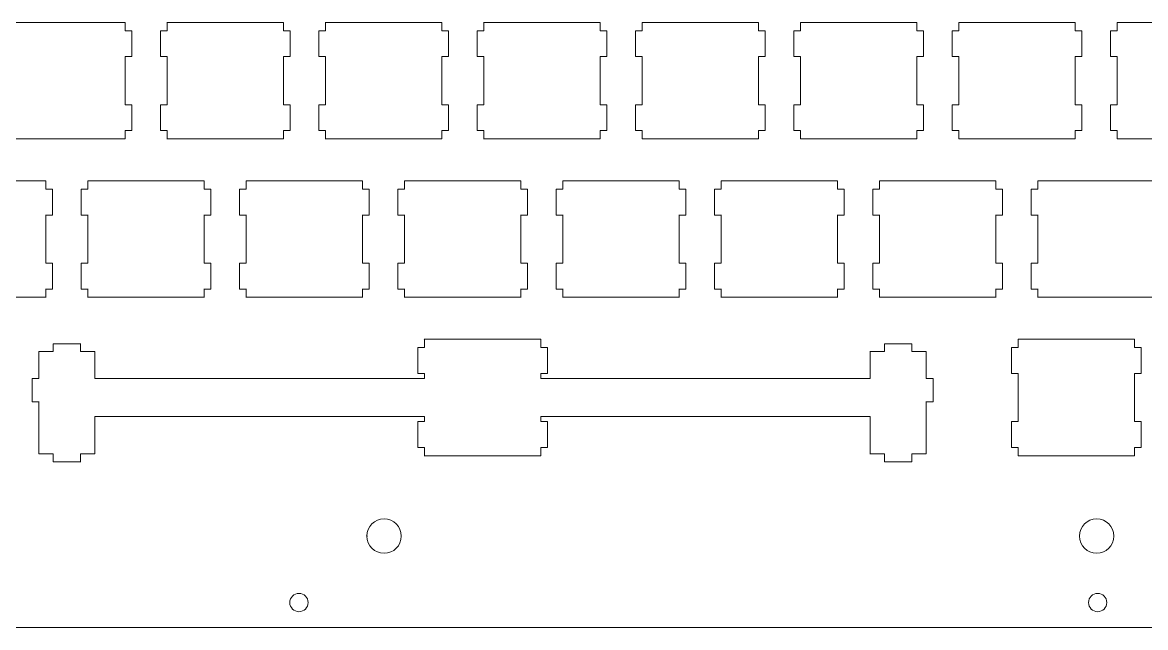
# Model space of a CAD drawing. Header units: millimetres. Extents: x 65 to 509, y 134 to 293.
# Drawn here: x 157.8 to 292.9, y 134.1 to 206.8 of the extents above; entities that cross this region are included whole.
import ezdxf

# ---------------------------------------------------------------- set-up
doc = ezdxf.new("R2010")
doc.units = ezdxf.units.MM

msp = doc.modelspace()

# ---------------------------------------------------------------- linework, layer by layer
at = {"color": 7, "linetype": 'Continuous', "lineweight": 18, "true_color": 0xffffff}
for p, q in [((156.13, 206.84), (170.13, 206.84)), ((170.13, 205.84), (170.13, 206.84)), ((175.18, 206.84), (189.18, 206.84)), ((175.18, 205.84), (175.18, 206.84)), ((189.18, 205.84), (189.18, 206.84)), ((194.23, 206.84), (208.23, 206.84)), ((194.23, 205.84), (194.23, 206.84)), ((208.23, 205.84), (208.23, 206.84)), ((213.28, 206.84), (227.28, 206.84)), ((213.28, 205.84), (213.28, 206.84)), ((227.28, 205.84), (227.28, 206.84)), ((232.33, 206.84), (246.33, 206.84)), ((232.33, 205.84), (232.33, 206.84)), ((246.33, 205.84), (246.33, 206.84)), ((251.38, 206.84), (265.38, 206.84)), ((251.38, 205.84), (251.38, 206.84)), ((265.38, 205.84), (265.38, 206.84)), ((270.43, 206.84), (284.43, 206.84)), ((270.43, 205.84), (270.43, 206.84)), ((284.43, 205.84), (284.43, 206.84)), ((289.48, 206.84), (303.48, 206.84)), ((289.48, 205.84), (289.48, 206.84)), ((170.13, 205.84), (170.93, 205.84)), ((170.93, 202.74), (170.93, 205.84)), ((174.38, 205.84), (175.18, 205.84)), ((174.38, 202.74), (174.38, 205.84)), ((189.18, 205.84), (189.98, 205.84)), ((189.98, 202.74), (189.98, 205.84)), ((193.43, 202.74), (193.43, 205.84)), ((193.43, 205.84), (194.23, 205.84)), ((208.23, 205.84), (209.03, 205.84)), ((209.03, 202.74), (209.03, 205.84)), ((212.48, 205.84), (213.28, 205.84)), ((212.48, 202.74), (212.48, 205.84)), ((227.28, 205.84), (228.08, 205.84)), ((228.08, 202.74), (228.08, 205.84)), ((231.53, 202.74), (231.53, 205.84)), ((231.53, 205.84), (232.33, 205.84)), ((246.33, 205.84), (247.13, 205.84)), ((247.13, 202.74), (247.13, 205.84)), ((250.58, 202.74), (250.58, 205.84)), ((250.58, 205.84), (251.38, 205.84)), ((265.38, 205.84), (266.18, 205.84)), ((266.18, 202.74), (266.18, 205.84)), ((269.63, 205.84), (270.43, 205.84)), ((269.63, 202.74), (269.63, 205.84)), ((284.43, 205.84), (285.23, 205.84)), ((285.23, 202.74), (285.23, 205.84)), ((288.68, 202.74), (288.68, 205.84)), ((288.68, 205.84), (289.48, 205.84)), ((170.13, 202.74), (170.93, 202.74)), ((170.13, 196.94), (170.13, 202.74)), ((174.38, 202.74), (175.18, 202.74)), ((175.18, 196.94), (175.18, 202.74)), ((189.18, 196.94), (189.18, 202.74)), ((189.18, 202.74), (189.98, 202.74)), ((193.43, 202.74), (194.23, 202.74)), ((194.23, 196.94), (194.23, 202.74)), ((208.23, 202.74), (209.03, 202.74)), ((208.23, 196.94), (208.23, 202.74)), ((212.48, 202.74), (213.28, 202.74)), ((213.28, 196.94), (213.28, 202.74)), ((227.28, 196.94), (227.28, 202.74)), ((227.28, 202.74), (228.08, 202.74)), ((231.53, 202.74), (232.33, 202.74)), ((232.33, 196.94), (232.33, 202.74)), ((246.33, 196.94), (246.33, 202.74)), ((246.33, 202.74), (247.13, 202.74)), ((250.58, 202.74), (251.38, 202.74)), ((251.38, 196.94), (251.38, 202.74)), ((265.38, 202.74), (266.18, 202.74)), ((265.38, 196.94), (265.38, 202.74)), ((269.63, 202.74), (270.43, 202.74)), ((270.43, 196.94), (270.43, 202.74)), ((284.43, 196.94), (284.43, 202.74)), ((284.43, 202.74), (285.23, 202.74)), ((288.68, 202.74), (289.48, 202.74)), ((289.48, 196.94), (289.48, 202.74)), ((170.13, 196.94), (170.93, 196.94)), ((170.93, 193.84), (170.93, 196.94)), ((174.38, 196.94), (175.18, 196.94)), ((174.38, 193.84), (174.38, 196.94)), ((189.18, 196.94), (189.98, 196.94)), ((189.98, 193.84), (189.98, 196.94)), ((193.43, 193.84), (193.43, 196.94)), ((193.43, 196.94), (194.23, 196.94)), ((208.23, 196.94), (209.03, 196.94)), ((209.03, 193.84), (209.03, 196.94)), ((212.48, 196.94), (213.28, 196.94)), ((212.48, 193.84), (212.48, 196.94)), ((227.28, 196.94), (228.08, 196.94)), ((228.08, 193.84), (228.08, 196.94)), ((231.53, 193.84), (231.53, 196.94)), ((231.53, 196.94), (232.33, 196.94)), ((246.33, 196.94), (247.13, 196.94)), ((247.13, 193.84), (247.13, 196.94)), ((250.58, 193.84), (250.58, 196.94)), ((250.58, 196.94), (251.38, 196.94)), ((265.38, 196.94), (266.18, 196.94)), ((266.18, 193.84), (266.18, 196.94)), ((269.63, 196.94), (270.43, 196.94)), ((269.63, 193.84), (269.63, 196.94)), ((284.43, 196.94), (285.23, 196.94)), ((285.23, 193.84), (285.23, 196.94)), ((288.68, 193.84), (288.68, 196.94)), ((288.68, 196.94), (289.48, 196.94)), ((170.13, 193.84), (170.93, 193.84)), ((170.13, 192.84), (170.13, 193.84)), ((174.38, 193.84), (175.18, 193.84)), ((175.18, 192.84), (175.18, 193.84)), ((189.18, 192.84), (189.18, 193.84)), ((189.18, 193.84), (189.98, 193.84)), ((193.43, 193.84), (194.23, 193.84)), ((194.23, 192.84), (194.23, 193.84)), ((208.23, 193.84), (209.03, 193.84)), ((208.23, 192.84), (208.23, 193.84)), ((212.48, 193.84), (213.28, 193.84)), ((213.28, 192.84), (213.28, 193.84)), ((227.28, 192.84), (227.28, 193.84)), ((227.28, 193.84), (228.08, 193.84)), ((231.53, 193.84), (232.33, 193.84)), ((232.33, 192.84), (232.33, 193.84)), ((246.33, 192.84), (246.33, 193.84)), ((246.33, 193.84), (247.13, 193.84)), ((250.58, 193.84), (251.38, 193.84)), ((251.38, 192.84), (251.38, 193.84)), ((265.38, 193.84), (266.18, 193.84)), ((265.38, 192.84), (265.38, 193.84)), ((269.63, 193.84), (270.43, 193.84)), ((270.43, 192.84), (270.43, 193.84)), ((284.43, 192.84), (284.43, 193.84)), ((284.43, 193.84), (285.23, 193.84)), ((288.68, 193.84), (289.48, 193.84)), ((289.48, 192.84), (289.48, 193.84)), ((156.13, 192.84), (170.13, 192.84)), ((175.18, 192.84), (189.18, 192.84)), ((194.23, 192.84), (208.23, 192.84)), ((213.28, 192.84), (227.28, 192.84)), ((232.33, 192.84), (246.33, 192.84)), ((251.38, 192.84), (265.38, 192.84)), ((270.43, 192.84), (284.43, 192.84)), ((289.48, 192.84), (303.48, 192.84)), ((146.6, 187.79), (160.6, 187.79)), ((160.6, 186.79), (160.6, 187.79)), ((160.6, 186.79), (161.4, 186.79)), ((161.4, 183.69), (161.4, 186.79)), ((164.85, 183.69), (164.85, 186.79)), ((164.85, 186.79), (165.66, 186.79)), ((165.66, 187.79), (179.65, 187.79)), ((165.66, 186.79), (165.66, 187.79)), ((179.65, 186.79), (179.65, 187.79)), ((179.65, 186.79), (180.46, 186.79)), ((180.46, 183.69), (180.46, 186.79)), ((183.9, 186.79), (184.71, 186.79)), ((183.9, 183.69), (183.9, 186.79)), ((184.71, 187.79), (198.7, 187.79)), ((184.71, 186.79), (184.71, 187.79)), ((198.7, 186.79), (198.7, 187.79)), ((198.7, 186.79), (199.51, 186.79)), ((199.51, 183.69), (199.51, 186.79)), ((202.95, 183.69), (202.95, 186.79)), ((202.95, 186.79), (203.76, 186.79)), ((203.76, 187.79), (217.75, 187.79)), ((203.76, 186.79), (203.76, 187.79)), ((217.75, 186.79), (217.75, 187.79)), ((217.75, 186.79), (218.56, 186.79)), ((218.56, 183.69), (218.56, 186.79)), ((222, 183.69), (222, 186.79)), ((222, 186.79), (222.81, 186.79)), ((222.81, 187.79), (236.8, 187.79)), ((222.81, 186.79), (222.81, 187.79)), ((236.8, 186.79), (236.8, 187.79)), ((236.8, 186.79), (237.61, 186.79)), ((237.61, 183.69), (237.61, 186.79)), ((241.05, 186.79), (241.86, 186.79)), ((241.05, 183.69), (241.05, 186.79)), ((241.86, 187.79), (255.85, 187.79)), ((241.86, 186.79), (241.86, 187.79)), ((255.85, 186.79), (255.85, 187.79)), ((255.85, 186.79), (256.66, 186.79)), ((256.66, 183.69), (256.66, 186.79)), ((260.1, 183.69), (260.1, 186.79)), ((260.1, 186.79), (260.91, 186.79)), ((260.91, 187.79), (274.9, 187.79)), ((260.91, 186.79), (260.91, 187.79)), ((274.9, 186.79), (274.9, 187.79)), ((274.9, 186.79), (275.71, 186.79)), ((275.71, 183.69), (275.71, 186.79)), ((279.15, 183.69), (279.15, 186.79)), ((279.15, 186.79), (279.96, 186.79)), ((279.96, 187.79), (293.95, 187.79)), ((279.96, 186.79), (279.96, 187.79)), ((160.6, 177.89), (160.6, 183.69)), ((160.6, 183.69), (161.4, 183.69)), ((164.85, 183.69), (165.66, 183.69)), ((165.66, 177.89), (165.66, 183.69)), ((179.65, 177.89), (179.65, 183.69)), ((179.65, 183.69), (180.46, 183.69)), ((183.9, 183.69), (184.71, 183.69)), ((184.71, 177.89), (184.71, 183.69)), ((198.7, 183.69), (199.51, 183.69)), ((198.7, 177.89), (198.7, 183.69)), ((202.95, 183.69), (203.76, 183.69)), ((203.76, 177.89), (203.76, 183.69)), ((217.75, 177.89), (217.75, 183.69)), ((217.75, 183.69), (218.56, 183.69)), ((222, 183.69), (222.81, 183.69)), ((222.81, 177.89), (222.81, 183.69)), ((236.8, 183.69), (237.61, 183.69)), ((236.8, 177.89), (236.8, 183.69)), ((241.05, 183.69), (241.86, 183.69)), ((241.86, 177.89), (241.86, 183.69)), ((255.85, 177.89), (255.85, 183.69)), ((255.85, 183.69), (256.66, 183.69)), ((260.1, 183.69), (260.91, 183.69)), ((260.91, 177.89), (260.91, 183.69)), ((274.9, 177.89), (274.9, 183.69)), ((274.9, 183.69), (275.71, 183.69)), ((279.15, 183.69), (279.96, 183.69)), ((279.96, 177.89), (279.96, 183.69)), ((160.6, 177.89), (161.4, 177.89)), ((161.4, 174.79), (161.4, 177.89)), ((164.85, 174.79), (164.85, 177.89)), ((164.85, 177.89), (165.66, 177.89)), ((179.65, 177.89), (180.46, 177.89)), ((180.46, 174.79), (180.46, 177.89)), ((183.9, 177.89), (184.71, 177.89)), ((183.9, 174.79), (183.9, 177.89)), ((198.7, 177.89), (199.51, 177.89)), ((199.51, 174.79), (199.51, 177.89)), ((202.95, 174.79), (202.95, 177.89)), ((202.95, 177.89), (203.76, 177.89)), ((217.75, 177.89), (218.56, 177.89)), ((218.56, 174.79), (218.56, 177.89)), ((222, 174.79), (222, 177.89)), ((222, 177.89), (222.81, 177.89)), ((236.8, 177.89), (237.61, 177.89)), ((237.61, 174.79), (237.61, 177.89)), ((241.05, 177.89), (241.86, 177.89)), ((241.05, 174.79), (241.05, 177.89)), ((255.85, 177.89), (256.66, 177.89)), ((256.66, 174.79), (256.66, 177.89)), ((260.1, 174.79), (260.1, 177.89)), ((260.1, 177.89), (260.91, 177.89)), ((274.9, 177.89), (275.71, 177.89)), ((275.71, 174.79), (275.71, 177.89)), ((279.15, 174.79), (279.15, 177.89)), ((279.15, 177.89), (279.96, 177.89)), ((160.6, 173.79), (160.6, 174.79)), ((160.6, 174.79), (161.4, 174.79)), ((164.85, 174.79), (165.66, 174.79)), ((165.66, 173.79), (165.66, 174.79)), ((179.65, 173.79), (179.65, 174.79)), ((179.65, 174.79), (180.46, 174.79)), ((183.9, 174.79), (184.71, 174.79)), ((184.71, 173.79), (184.71, 174.79)), ((198.7, 174.79), (199.51, 174.79)), ((198.7, 173.79), (198.7, 174.79)), ((202.95, 174.79), (203.76, 174.79)), ((203.76, 173.79), (203.76, 174.79)), ((217.75, 173.79), (217.75, 174.79)), ((217.75, 174.79), (218.56, 174.79)), ((222, 174.79), (222.81, 174.79)), ((222.81, 173.79), (222.81, 174.79)), ((236.8, 174.79), (237.61, 174.79)), ((236.8, 173.79), (236.8, 174.79)), ((241.05, 174.79), (241.86, 174.79)), ((241.86, 173.79), (241.86, 174.79)), ((255.85, 173.79), (255.85, 174.79)), ((255.85, 174.79), (256.66, 174.79)), ((260.1, 174.79), (260.91, 174.79)), ((260.91, 173.79), (260.91, 174.79)), ((274.9, 173.79), (274.9, 174.79)), ((274.9, 174.79), (275.71, 174.79)), ((279.15, 174.79), (279.96, 174.79)), ((279.96, 173.79), (279.96, 174.79)), ((146.6, 173.79), (160.6, 173.79)), ((165.66, 173.79), (179.65, 173.79)), ((184.71, 173.79), (198.7, 173.79)), ((203.76, 173.79), (217.75, 173.79)), ((222.81, 173.79), (236.8, 173.79)), ((241.86, 173.79), (255.85, 173.79)), ((260.91, 173.79), (274.9, 173.79)), ((279.96, 173.79), (293.95, 173.79)), ((161.49, 168.19), (164.79, 168.19)), ((161.49, 167.27), (161.49, 168.19)), ((164.79, 167.27), (164.79, 168.19)), ((205.34, 164.64), (205.34, 167.74)), ((205.34, 167.74), (206.14, 167.74)), ((206.14, 168.74), (220.14, 168.74)), ((206.14, 167.74), (206.14, 168.74)), ((220.14, 167.74), (220.14, 168.74)), ((220.14, 167.74), (220.94, 167.74)), ((220.94, 164.64), (220.94, 167.74)), ((261.49, 168.19), (264.79, 168.19)), ((261.49, 167.27), (261.49, 168.19)), ((264.79, 167.27), (264.79, 168.19)), ((276.77, 164.64), (276.77, 167.74)), ((276.77, 167.74), (277.57, 167.74)), ((277.57, 168.74), (291.57, 168.74)), ((277.57, 167.74), (277.57, 168.74)), ((291.57, 167.74), (291.57, 168.74)), ((291.57, 167.74), (292.37, 167.74)), ((292.37, 164.64), (292.37, 167.74)), ((159.76, 167.27), (161.49, 167.27)), ((159.76, 164.04), (159.76, 167.27)), ((164.79, 167.27), (166.51, 167.27)), ((166.51, 164.04), (166.51, 167.27)), ((259.76, 167.27), (261.49, 167.27)), ((259.76, 164.04), (259.76, 167.27)), ((264.79, 167.27), (266.51, 167.27)), ((266.51, 164.04), (266.51, 167.27)), ((158.94, 161.24), (158.94, 164.04)), ((158.94, 164.04), (159.76, 164.04)), ((166.51, 164.04), (206.14, 164.04)), ((205.34, 164.64), (206.14, 164.64)), ((206.14, 164.04), (206.14, 164.64)), ((220.14, 164.04), (220.14, 164.64)), ((220.14, 164.64), (220.94, 164.64)), ((220.14, 164.04), (259.76, 164.04)), ((266.51, 164.04), (267.34, 164.04)), ((267.34, 161.24), (267.34, 164.04)), ((276.77, 164.64), (277.57, 164.64)), ((277.57, 158.84), (277.57, 164.64)), ((291.57, 164.64), (292.37, 164.64)), ((291.57, 158.84), (291.57, 164.64)), ((158.94, 161.24), (159.76, 161.24)), ((159.76, 154.97), (159.76, 161.24)), ((266.51, 154.97), (266.51, 161.24)), ((266.51, 161.24), (267.34, 161.24)), ((166.51, 159.44), (206.14, 159.44)), ((166.51, 154.97), (166.51, 159.44)), ((206.14, 158.84), (206.14, 159.44)), ((220.14, 159.44), (259.76, 159.44)), ((220.14, 158.84), (220.14, 159.44)), ((259.76, 154.97), (259.76, 159.44)), ((205.34, 155.74), (205.34, 158.84)), ((205.34, 158.84), (206.14, 158.84)), ((220.14, 158.84), (220.94, 158.84)), ((220.94, 155.74), (220.94, 158.84)), ((276.77, 155.74), (276.77, 158.84)), ((276.77, 158.84), (277.57, 158.84)), ((291.57, 158.84), (292.37, 158.84)), ((292.37, 155.74), (292.37, 158.84)), ((205.34, 155.74), (206.14, 155.74)), ((206.14, 154.74), (206.14, 155.74)), ((220.14, 154.74), (220.14, 155.74)), ((220.14, 155.74), (220.94, 155.74)), ((276.77, 155.74), (277.57, 155.74)), ((277.57, 154.74), (277.57, 155.74)), ((291.57, 155.74), (292.37, 155.74)), ((291.57, 154.74), (291.57, 155.74)), ((159.76, 154.97), (161.49, 154.97)), ((161.49, 153.99), (161.49, 154.97)), ((164.79, 154.97), (166.51, 154.97)), ((164.79, 153.99), (164.79, 154.97)), ((206.14, 154.74), (220.14, 154.74)), ((259.76, 154.97), (261.49, 154.97)), ((261.49, 153.99), (261.49, 154.97)), ((264.79, 154.97), (266.51, 154.97)), ((264.79, 153.99), (264.79, 154.97)), ((277.57, 154.74), (291.57, 154.74)), ((161.49, 153.99), (164.79, 153.99)), ((161.5, 154), (164.8, 154)), ((261.49, 153.99), (264.79, 153.99)), ((261.5, 154), (264.8, 154)), ((84.94, 134.07), (489.37, 134.08))]:
    msp.add_line(p, q, dxfattribs=at)
for centre, radius in [((170.13, 206.84), 0.00317), ((170.13, 206.84), 0.00317), ((175.18, 206.84), 0.00317), ((175.18, 206.84), 0.00317), ((189.18, 206.84), 0.00317), ((189.18, 206.84), 0.00317), ((194.23, 206.84), 0.00317), ((194.23, 206.84), 0.00317), ((208.23, 206.84), 0.00317), ((208.23, 206.84), 0.00317), ((213.28, 206.84), 0.00317), ((213.28, 206.84), 0.00317), ((227.28, 206.84), 0.00318), ((227.28, 206.84), 0.00318), ((232.33, 206.84), 0.00318), ((232.33, 206.84), 0.00318), ((246.33, 206.84), 0.00318), ((246.33, 206.84), 0.00318), ((251.38, 206.84), 0.00318), ((251.38, 206.84), 0.00318), ((265.38, 206.84), 0.00318), ((265.38, 206.84), 0.00318), ((270.43, 206.84), 0.00317), ((270.43, 206.84), 0.00317), ((284.43, 206.84), 0.00317), ((284.43, 206.84), 0.00317), ((289.48, 206.84), 0.00317), ((289.48, 206.84), 0.00317), ((170.13, 205.84), 0.00317), ((170.13, 205.84), 0.00317), ((170.93, 205.84), 0.00317), ((170.93, 205.84), 0.00317), ((174.38, 205.84), 0.00317), ((174.38, 205.84), 0.00317), ((175.18, 205.84), 0.00317), ((175.18, 205.84), 0.00317), ((189.18, 205.84), 0.00317), ((189.18, 205.84), 0.00317), ((189.98, 205.84), 0.00317), ((189.98, 205.84), 0.00317), ((193.43, 205.84), 0.00317), ((193.43, 205.84), 0.00317), ((194.23, 205.84), 0.00317), ((194.23, 205.84), 0.00317), ((208.23, 205.84), 0.00317), ((208.23, 205.84), 0.00317), ((209.03, 205.84), 0.00317), ((209.03, 205.84), 0.00317), ((212.48, 205.84), 0.00318), ((212.48, 205.84), 0.00318), ((213.28, 205.84), 0.00317), ((213.28, 205.84), 0.00317), ((227.28, 205.84), 0.00318), ((227.28, 205.84), 0.00318), ((228.08, 205.84), 0.00318), ((228.08, 205.84), 0.00318), ((231.53, 205.84), 0.00318), ((231.53, 205.84), 0.00318), ((232.33, 205.84), 0.00318), ((232.33, 205.84), 0.00318), ((246.33, 205.84), 0.00318), ((246.33, 205.84), 0.00318), ((247.13, 205.84), 0.00318), ((247.13, 205.84), 0.00318), ((250.58, 205.84), 0.00318), ((250.58, 205.84), 0.00318), ((251.38, 205.84), 0.00318), ((251.38, 205.84), 0.00318), ((265.38, 205.84), 0.00318), ((265.38, 205.84), 0.00318), ((266.18, 205.84), 0.00318), ((266.18, 205.84), 0.00318), ((269.63, 205.84), 0.00318), ((269.63, 205.84), 0.00318), ((270.43, 205.84), 0.00317), ((270.43, 205.84), 0.00317), ((284.43, 205.84), 0.00317), ((284.43, 205.84), 0.00317), ((285.23, 205.84), 0.00318), ((285.23, 205.84), 0.00318), ((288.68, 205.84), 0.00318), ((288.68, 205.84), 0.00318), ((289.48, 205.84), 0.00317), ((289.48, 205.84), 0.00317), ((170.13, 202.74), 0.00317), ((170.13, 202.74), 0.00317), ((170.93, 202.74), 0.00317), ((170.93, 202.74), 0.00317), ((174.38, 202.74), 0.00317), ((174.38, 202.74), 0.00317), ((175.18, 202.74), 0.00317), ((175.18, 202.74), 0.00317), ((189.18, 202.74), 0.00317), ((189.18, 202.74), 0.00317), ((189.98, 202.74), 0.00317), ((189.98, 202.74), 0.00317), ((193.43, 202.74), 0.00317), ((193.43, 202.74), 0.00317), ((194.23, 202.74), 0.00317), ((194.23, 202.74), 0.00317), ((208.23, 202.74), 0.00317), ((208.23, 202.74), 0.00317), ((209.03, 202.74), 0.00317), ((209.03, 202.74), 0.00317), ((212.48, 202.74), 0.00318), ((212.48, 202.74), 0.00318), ((213.28, 202.74), 0.00317), ((213.28, 202.74), 0.00317), ((227.28, 202.74), 0.00318), ((227.28, 202.74), 0.00318), ((228.08, 202.74), 0.00318), ((228.08, 202.74), 0.00318), ((231.53, 202.74), 0.00318), ((231.53, 202.74), 0.00318), ((232.33, 202.74), 0.00318), ((232.33, 202.74), 0.00318), ((246.33, 202.74), 0.00318), ((246.33, 202.74), 0.00318), ((247.13, 202.74), 0.00318), ((247.13, 202.74), 0.00318), ((250.58, 202.74), 0.00318), ((250.58, 202.74), 0.00318), ((251.38, 202.74), 0.00318), ((251.38, 202.74), 0.00318), ((265.38, 202.74), 0.00318), ((265.38, 202.74), 0.00318), ((266.18, 202.74), 0.00318), ((266.18, 202.74), 0.00318), ((269.63, 202.74), 0.00318), ((269.63, 202.74), 0.00318), ((270.43, 202.74), 0.00317), ((270.43, 202.74), 0.00317), ((284.43, 202.74), 0.00317), ((284.43, 202.74), 0.00317), ((285.23, 202.74), 0.00318), ((285.23, 202.74), 0.00318), ((288.68, 202.74), 0.00318), ((288.68, 202.74), 0.00318), ((289.48, 202.74), 0.00317), ((289.48, 202.74), 0.00317), ((170.13, 196.94), 0.00317), ((170.13, 196.94), 0.00317), ((170.93, 196.94), 0.00317), ((170.93, 196.94), 0.00317), ((174.38, 196.94), 0.00317), ((174.38, 196.94), 0.00317), ((175.18, 196.94), 0.00317), ((175.18, 196.94), 0.00317), ((189.18, 196.94), 0.00317), ((189.18, 196.94), 0.00317), ((189.98, 196.94), 0.00317), ((189.98, 196.94), 0.00317), ((193.43, 196.94), 0.00317), ((193.43, 196.94), 0.00317), ((194.23, 196.94), 0.00317), ((194.23, 196.94), 0.00317), ((208.23, 196.94), 0.00317), ((208.23, 196.94), 0.00317), ((209.03, 196.94), 0.00317), ((209.03, 196.94), 0.00317), ((212.48, 196.94), 0.00318), ((212.48, 196.94), 0.00318), ((213.28, 196.94), 0.00317), ((213.28, 196.94), 0.00317), ((227.28, 196.94), 0.00318), ((227.28, 196.94), 0.00318), ((228.08, 196.94), 0.00318), ((228.08, 196.94), 0.00318), ((231.53, 196.94), 0.00318), ((231.53, 196.94), 0.00318), ((232.33, 196.94), 0.00318), ((232.33, 196.94), 0.00318), ((246.33, 196.94), 0.00318), ((246.33, 196.94), 0.00318), ((247.13, 196.94), 0.00318), ((247.13, 196.94), 0.00318), ((250.58, 196.94), 0.00318), ((250.58, 196.94), 0.00318), ((251.38, 196.94), 0.00318), ((251.38, 196.94), 0.00318), ((265.38, 196.94), 0.00318), ((265.38, 196.94), 0.00318), ((266.18, 196.94), 0.00318), ((266.18, 196.94), 0.00318), ((269.63, 196.94), 0.00318), ((269.63, 196.94), 0.00318), ((270.43, 196.94), 0.00317), ((270.43, 196.94), 0.00317), ((284.43, 196.94), 0.00317), ((284.43, 196.94), 0.00317), ((285.23, 196.94), 0.00318), ((285.23, 196.94), 0.00318), ((288.68, 196.94), 0.00318), ((288.68, 196.94), 0.00318), ((289.48, 196.94), 0.00317), ((289.48, 196.94), 0.00317), ((170.13, 193.84), 0.00317), ((170.13, 193.84), 0.00317), ((170.93, 193.84), 0.00317), ((170.93, 193.84), 0.00317), ((174.38, 193.84), 0.00317), ((174.38, 193.84), 0.00317), ((175.18, 193.84), 0.00317), ((175.18, 193.84), 0.00317), ((189.18, 193.84), 0.00317), ((189.18, 193.84), 0.00317), ((189.98, 193.84), 0.00317), ((189.98, 193.84), 0.00317), ((193.43, 193.84), 0.00317), ((193.43, 193.84), 0.00317), ((194.23, 193.84), 0.00317), ((194.23, 193.84), 0.00317), ((208.23, 193.84), 0.00317), ((208.23, 193.84), 0.00317), ((209.03, 193.84), 0.00317), ((209.03, 193.84), 0.00317), ((212.48, 193.84), 0.00318), ((212.48, 193.84), 0.00318), ((213.28, 193.84), 0.00317), ((213.28, 193.84), 0.00317), ((227.28, 193.84), 0.00318), ((227.28, 193.84), 0.00318), ((228.08, 193.84), 0.00318), ((228.08, 193.84), 0.00318), ((231.53, 193.84), 0.00318), ((231.53, 193.84), 0.00318), ((232.33, 193.84), 0.00318), ((232.33, 193.84), 0.00318), ((246.33, 193.84), 0.00318), ((246.33, 193.84), 0.00318), ((247.13, 193.84), 0.00318), ((247.13, 193.84), 0.00318), ((250.58, 193.84), 0.00318), ((250.58, 193.84), 0.00318), ((251.38, 193.84), 0.00318), ((251.38, 193.84), 0.00318), ((265.38, 193.84), 0.00318), ((265.38, 193.84), 0.00318), ((266.18, 193.84), 0.00318), ((266.18, 193.84), 0.00318), ((269.63, 193.84), 0.00318), ((269.63, 193.84), 0.00318), ((270.43, 193.84), 0.00317), ((270.43, 193.84), 0.00317), ((284.43, 193.84), 0.00317), ((284.43, 193.84), 0.00317), ((285.23, 193.84), 0.00318), ((285.23, 193.84), 0.00318), ((288.68, 193.84), 0.00318), ((288.68, 193.84), 0.00318), ((289.48, 193.84), 0.00317), ((289.48, 193.84), 0.00317), ((170.13, 192.84), 0.00317), ((170.13, 192.84), 0.00317), ((175.18, 192.84), 0.00317), ((175.18, 192.84), 0.00317), ((189.18, 192.84), 0.00317), ((189.18, 192.84), 0.00317), ((194.23, 192.84), 0.00317), ((194.23, 192.84), 0.00317), ((208.23, 192.84), 0.00317), ((208.23, 192.84), 0.00317), ((213.28, 192.84), 0.00317), ((213.28, 192.84), 0.00317), ((227.28, 192.84), 0.00318), ((227.28, 192.84), 0.00318), ((232.33, 192.84), 0.00318), ((232.33, 192.84), 0.00318), ((246.33, 192.84), 0.00318), ((246.33, 192.84), 0.00318), ((251.38, 192.84), 0.00318), ((251.38, 192.84), 0.00318), ((265.38, 192.84), 0.00318), ((265.38, 192.84), 0.00318), ((270.43, 192.84), 0.00317), ((270.43, 192.84), 0.00317), ((284.43, 192.84), 0.00317), ((284.43, 192.84), 0.00317), ((289.48, 192.84), 0.00317), ((289.48, 192.84), 0.00317), ((160.6, 187.79), 0.00318), ((160.6, 187.79), 0.00318), ((160.6, 186.79), 0.00318), ((160.6, 186.79), 0.00318), ((161.4, 186.79), 0.00318), ((161.4, 186.79), 0.00318), ((164.85, 186.79), 0.00317), ((164.85, 186.79), 0.00317), ((165.66, 187.79), 0.00317), ((165.66, 187.79), 0.00317), ((165.66, 186.79), 0.00317), ((165.66, 186.79), 0.00317), ((179.65, 187.79), 0.00317), ((179.65, 187.79), 0.00317), ((179.65, 186.79), 0.00317), ((179.65, 186.79), 0.00317), ((180.46, 186.79), 0.00317), ((180.46, 186.79), 0.00317), ((183.9, 186.79), 0.00317), ((183.9, 186.79), 0.00317), ((184.71, 187.79), 0.00317), ((184.71, 187.79), 0.00317), ((184.71, 186.79), 0.00317), ((184.71, 186.79), 0.00317), ((198.7, 187.79), 0.00317), ((198.7, 187.79), 0.00317), ((198.7, 186.79), 0.00317), ((198.7, 186.79), 0.00317), ((199.51, 186.79), 0.00317), ((199.51, 186.79), 0.00317), ((202.95, 186.79), 0.00317), ((202.95, 186.79), 0.00317), ((203.76, 187.79), 0.00317), ((203.76, 187.79), 0.00317), ((203.76, 186.79), 0.00317), ((203.76, 186.79), 0.00317), ((217.75, 187.79), 0.00318), ((217.75, 187.79), 0.00318), ((217.75, 186.79), 0.00318), ((217.75, 186.79), 0.00318), ((218.56, 186.79), 0.00318), ((218.56, 186.79), 0.00318), ((222, 186.79), 0.00317), ((222, 186.79), 0.00317), ((222.81, 187.79), 0.00318), ((222.81, 187.79), 0.00318), ((222.81, 186.79), 0.00318), ((222.81, 186.79), 0.00318), ((236.8, 187.79), 0.00318), ((236.8, 187.79), 0.00318), ((236.8, 186.79), 0.00318), ((236.8, 186.79), 0.00318), ((237.61, 186.79), 0.00318), ((237.61, 186.79), 0.00318), ((241.05, 186.79), 0.00317), ((241.05, 186.79), 0.00317), ((241.86, 187.79), 0.00318), ((241.86, 187.79), 0.00318), ((241.86, 186.79), 0.00318), ((241.86, 186.79), 0.00318), ((255.85, 187.79), 0.00318), ((255.85, 187.79), 0.00318), ((255.85, 186.79), 0.00318), ((255.85, 186.79), 0.00318), ((256.66, 186.79), 0.00318), ((256.66, 186.79), 0.00318), ((260.1, 186.79), 0.00318), ((260.1, 186.79), 0.00318), ((260.91, 187.79), 0.00318), ((260.91, 187.79), 0.00318), ((260.91, 186.79), 0.00318), ((260.91, 186.79), 0.00318), ((274.9, 187.79), 0.00317), ((274.9, 187.79), 0.00317), ((274.9, 186.79), 0.00317), ((274.9, 186.79), 0.00317), ((275.71, 186.79), 0.00318), ((275.71, 186.79), 0.00318), ((279.15, 186.79), 0.00317), ((279.15, 186.79), 0.00317), ((279.96, 187.79), 0.00318), ((279.96, 187.79), 0.00318), ((279.96, 186.79), 0.00318), ((279.96, 186.79), 0.00318), ((160.6, 183.69), 0.00318), ((160.6, 183.69), 0.00318), ((161.4, 183.69), 0.00318), ((161.4, 183.69), 0.00318), ((164.85, 183.69), 0.00317), ((164.85, 183.69), 0.00317), ((165.66, 183.69), 0.00317), ((165.66, 183.69), 0.00317), ((179.65, 183.69), 0.00317), ((179.65, 183.69), 0.00317), ((180.46, 183.69), 0.00317), ((180.46, 183.69), 0.00317), ((183.9, 183.69), 0.00317), ((183.9, 183.69), 0.00317), ((184.71, 183.69), 0.00317), ((184.71, 183.69), 0.00317), ((198.7, 183.69), 0.00317), ((198.7, 183.69), 0.00317), ((199.51, 183.69), 0.00317), ((199.51, 183.69), 0.00317), ((202.95, 183.69), 0.00317), ((202.95, 183.69), 0.00317), ((203.76, 183.69), 0.00317), ((203.76, 183.69), 0.00317), ((217.75, 183.69), 0.00318), ((217.75, 183.69), 0.00318), ((218.56, 183.69), 0.00318), ((218.56, 183.69), 0.00318), ((222, 183.69), 0.00317), ((222, 183.69), 0.00317), ((222.81, 183.69), 0.00318), ((222.81, 183.69), 0.00318), ((236.8, 183.69), 0.00318), ((236.8, 183.69), 0.00318), ((237.61, 183.69), 0.00318), ((237.61, 183.69), 0.00318), ((241.05, 183.69), 0.00317), ((241.05, 183.69), 0.00317), ((241.86, 183.69), 0.00318), ((241.86, 183.69), 0.00318), ((255.85, 183.69), 0.00318), ((255.85, 183.69), 0.00318), ((256.66, 183.69), 0.00318), ((256.66, 183.69), 0.00318), ((260.1, 183.69), 0.00318), ((260.1, 183.69), 0.00318), ((260.91, 183.69), 0.00318), ((260.91, 183.69), 0.00318), ((274.9, 183.69), 0.00317), ((274.9, 183.69), 0.00317), ((275.71, 183.69), 0.00318), ((275.71, 183.69), 0.00318), ((279.15, 183.69), 0.00317), ((279.15, 183.69), 0.00317), ((279.96, 183.69), 0.00318), ((279.96, 183.69), 0.00318), ((160.6, 177.89), 0.00318), ((160.6, 177.89), 0.00318), ((161.4, 177.89), 0.00318), ((161.4, 177.89), 0.00318), ((164.85, 177.89), 0.00317), ((164.85, 177.89), 0.00317), ((165.66, 177.89), 0.00317), ((165.66, 177.89), 0.00317), ((179.65, 177.89), 0.00317), ((179.65, 177.89), 0.00317), ((180.46, 177.89), 0.00317), ((180.46, 177.89), 0.00317), ((183.9, 177.89), 0.00317), ((183.9, 177.89), 0.00317), ((184.71, 177.89), 0.00317), ((184.71, 177.89), 0.00317), ((198.7, 177.89), 0.00317), ((198.7, 177.89), 0.00317), ((199.51, 177.89), 0.00317), ((199.51, 177.89), 0.00317), ((202.95, 177.89), 0.00317), ((202.95, 177.89), 0.00317), ((203.76, 177.89), 0.00317), ((203.76, 177.89), 0.00317), ((217.75, 177.89), 0.00318), ((217.75, 177.89), 0.00318), ((218.56, 177.89), 0.00318), ((218.56, 177.89), 0.00318), ((222, 177.89), 0.00317), ((222, 177.89), 0.00317), ((222.81, 177.89), 0.00318), ((222.81, 177.89), 0.00318), ((236.8, 177.89), 0.00318), ((236.8, 177.89), 0.00318), ((237.61, 177.89), 0.00318), ((237.61, 177.89), 0.00318), ((241.05, 177.89), 0.00317), ((241.05, 177.89), 0.00317), ((241.86, 177.89), 0.00318), ((241.86, 177.89), 0.00318), ((255.85, 177.89), 0.00318), ((255.85, 177.89), 0.00318), ((256.66, 177.89), 0.00318), ((256.66, 177.89), 0.00318), ((260.1, 177.89), 0.00318), ((260.1, 177.89), 0.00318), ((260.91, 177.89), 0.00318), ((260.91, 177.89), 0.00318), ((274.9, 177.89), 0.00317), ((274.9, 177.89), 0.00317), ((275.71, 177.89), 0.00318), ((275.71, 177.89), 0.00318), ((279.15, 177.89), 0.00317), ((279.15, 177.89), 0.00317), ((279.96, 177.89), 0.00318), ((279.96, 177.89), 0.00318), ((160.6, 174.79), 0.00318), ((160.6, 174.79), 0.00318), ((161.4, 174.79), 0.00318), ((161.4, 174.79), 0.00318), ((164.85, 174.79), 0.00317), ((164.85, 174.79), 0.00317), ((165.66, 174.79), 0.00317), ((165.66, 174.79), 0.00317), ((179.65, 174.79), 0.00317), ((179.65, 174.79), 0.00317), ((180.46, 174.79), 0.00317), ((180.46, 174.79), 0.00317), ((183.9, 174.79), 0.00317), ((183.9, 174.79), 0.00317), ((184.71, 174.79), 0.00317), ((184.71, 174.79), 0.00317), ((198.7, 174.79), 0.00317), ((198.7, 174.79), 0.00317), ((199.51, 174.79), 0.00317), ((199.51, 174.79), 0.00317), ((202.95, 174.79), 0.00317), ((202.95, 174.79), 0.00317), ((203.76, 174.79), 0.00317), ((203.76, 174.79), 0.00317), ((217.75, 174.79), 0.00318), ((217.75, 174.79), 0.00318), ((218.56, 174.79), 0.00318), ((218.56, 174.79), 0.00318), ((222, 174.79), 0.00317), ((222, 174.79), 0.00317), ((222.81, 174.79), 0.00318), ((222.81, 174.79), 0.00318), ((236.8, 174.79), 0.00318), ((236.8, 174.79), 0.00318), ((237.61, 174.79), 0.00318), ((237.61, 174.79), 0.00318), ((241.05, 174.79), 0.00317), ((241.05, 174.79), 0.00317), ((241.86, 174.79), 0.00318), ((241.86, 174.79), 0.00318), ((255.85, 174.79), 0.00318), ((255.85, 174.79), 0.00318), ((256.66, 174.79), 0.00318), ((256.66, 174.79), 0.00318), ((260.1, 174.79), 0.00318), ((260.1, 174.79), 0.00318), ((260.91, 174.79), 0.00318), ((260.91, 174.79), 0.00318), ((274.9, 174.79), 0.00317), ((274.9, 174.79), 0.00317), ((275.71, 174.79), 0.00318), ((275.71, 174.79), 0.00318), ((279.15, 174.79), 0.00317), ((279.15, 174.79), 0.00317), ((279.96, 174.79), 0.00318), ((279.96, 174.79), 0.00318), ((160.6, 173.79), 0.00318), ((160.6, 173.79), 0.00318), ((165.66, 173.79), 0.00317), ((165.66, 173.79), 0.00317), ((179.65, 173.79), 0.00317), ((179.65, 173.79), 0.00317), ((184.71, 173.79), 0.00317), ((184.71, 173.79), 0.00317), ((198.7, 173.79), 0.00317), ((198.7, 173.79), 0.00317), ((203.76, 173.79), 0.00317), ((203.76, 173.79), 0.00317), ((217.75, 173.79), 0.00318), ((217.75, 173.79), 0.00318), ((222.81, 173.79), 0.00318), ((222.81, 173.79), 0.00318), ((236.8, 173.79), 0.00318), ((236.8, 173.79), 0.00318), ((241.86, 173.79), 0.00318), ((241.86, 173.79), 0.00318), ((255.85, 173.79), 0.00318), ((255.85, 173.79), 0.00318), ((260.91, 173.79), 0.00318), ((260.91, 173.79), 0.00318), ((274.9, 173.79), 0.00317), ((274.9, 173.79), 0.00317), ((279.96, 173.79), 0.00318), ((279.96, 173.79), 0.00318), ((161.49, 168.19), 0.00317), ((161.49, 168.19), 0.00317), ((164.79, 168.19), 0.00317), ((164.79, 168.19), 0.00317), ((205.34, 167.74), 0.00317), ((205.34, 167.74), 0.00317), ((206.14, 168.74), 0.00318), ((206.14, 168.74), 0.00318), ((206.14, 167.74), 0.00318), ((206.14, 167.74), 0.00318), ((220.14, 168.74), 0.00317), ((220.14, 168.74), 0.00317), ((220.14, 167.74), 0.00317), ((220.14, 167.74), 0.00317), ((220.94, 167.74), 0.00318), ((220.94, 167.74), 0.00318), ((261.49, 168.19), 0.00318), ((261.49, 168.19), 0.00318), ((264.79, 168.19), 0.00318), ((264.79, 168.19), 0.00318), ((276.77, 167.74), 0.00317), ((276.77, 167.74), 0.00317), ((277.57, 168.74), 0.00317), ((277.57, 168.74), 0.00317), ((277.57, 167.74), 0.00317), ((277.57, 167.74), 0.00317), ((291.57, 168.74), 0.00317), ((291.57, 168.74), 0.00317), ((291.57, 167.74), 0.00317), ((291.57, 167.74), 0.00317), ((292.37, 167.74), 0.00317), ((292.37, 167.74), 0.00317), ((159.76, 167.27), 0.00318), ((159.76, 167.27), 0.00318), ((161.49, 167.27), 0.00317), ((161.49, 167.27), 0.00317), ((164.79, 167.27), 0.00317), ((164.79, 167.27), 0.00317), ((166.51, 167.27), 0.00317), ((166.51, 167.27), 0.00317), ((259.76, 167.27), 0.00318), ((259.76, 167.27), 0.00318), ((261.49, 167.27), 0.00318), ((261.49, 167.27), 0.00318), ((264.79, 167.27), 0.00318), ((264.79, 167.27), 0.00318), ((266.51, 167.27), 0.00318), ((266.51, 167.27), 0.00318), ((158.94, 164.04), 0.00318), ((158.94, 164.04), 0.00318), ((159.76, 164.04), 0.00318), ((159.76, 164.04), 0.00318), ((166.51, 164.04), 0.00317), ((166.51, 164.04), 0.00317), ((205.34, 164.64), 0.00317), ((205.34, 164.64), 0.00317), ((206.14, 164.64), 0.00318), ((206.14, 164.64), 0.00318), ((206.14, 164.04), 0.00318), ((206.14, 164.04), 0.00318), ((220.14, 164.64), 0.00317), ((220.14, 164.64), 0.00317), ((220.14, 164.04), 0.00317), ((220.14, 164.04), 0.00317), ((220.94, 164.64), 0.00318), ((220.94, 164.64), 0.00318), ((259.76, 164.04), 0.00318), ((259.76, 164.04), 0.00318), ((266.51, 164.04), 0.00318), ((266.51, 164.04), 0.00318), ((267.34, 164.04), 0.00318), ((267.34, 164.04), 0.00318), ((276.77, 164.64), 0.00317), ((276.77, 164.64), 0.00317), ((277.57, 164.64), 0.00317), ((277.57, 164.64), 0.00317), ((291.57, 164.64), 0.00317), ((291.57, 164.64), 0.00317), ((292.37, 164.64), 0.00317), ((292.37, 164.64), 0.00317), ((158.94, 161.24), 0.00318), ((158.94, 161.24), 0.00318), ((159.76, 161.24), 0.00318), ((159.76, 161.24), 0.00318), ((266.51, 161.24), 0.00318), ((266.51, 161.24), 0.00318), ((267.34, 161.24), 0.00318), ((267.34, 161.24), 0.00318), ((166.51, 159.44), 0.00317), ((166.51, 159.44), 0.00317), ((206.14, 159.44), 0.00318), ((206.14, 159.44), 0.00318), ((220.14, 159.44), 0.00317), ((220.14, 159.44), 0.00317), ((259.76, 159.44), 0.00318), ((259.76, 159.44), 0.00318), ((205.34, 158.84), 0.00317), ((205.34, 158.84), 0.00317), ((206.14, 158.84), 0.00318), ((206.14, 158.84), 0.00318), ((220.14, 158.84), 0.00317), ((220.14, 158.84), 0.00317), ((220.94, 158.84), 0.00318), ((220.94, 158.84), 0.00318), ((276.77, 158.84), 0.00317), ((276.77, 158.84), 0.00317), ((277.57, 158.84), 0.00317), ((277.57, 158.84), 0.00317), ((291.57, 158.84), 0.00317), ((291.57, 158.84), 0.00317), ((292.37, 158.84), 0.00317), ((292.37, 158.84), 0.00317), ((205.34, 155.74), 0.00317), ((205.34, 155.74), 0.00317), ((206.14, 155.74), 0.00318), ((206.14, 155.74), 0.00318), ((220.14, 155.74), 0.00317), ((220.14, 155.74), 0.00317), ((220.94, 155.74), 0.00318), ((220.94, 155.74), 0.00318), ((276.77, 155.74), 0.00317), ((276.77, 155.74), 0.00317), ((277.57, 155.74), 0.00317), ((277.57, 155.74), 0.00317), ((291.57, 155.74), 0.00317), ((291.57, 155.74), 0.00317), ((292.37, 155.74), 0.00317), ((292.37, 155.74), 0.00317), ((159.76, 154.97), 0.00318), ((159.76, 154.97), 0.00318), ((161.49, 154.97), 0.00317), ((161.49, 154.97), 0.00317), ((164.79, 154.97), 0.00317), ((164.79, 154.97), 0.00317), ((166.51, 154.97), 0.00317), ((166.51, 154.97), 0.00317), ((206.14, 154.74), 0.00318), ((206.14, 154.74), 0.00318), ((220.14, 154.74), 0.00317), ((220.14, 154.74), 0.00317), ((259.76, 154.97), 0.00318), ((259.76, 154.97), 0.00318), ((261.49, 154.97), 0.00318), ((261.49, 154.97), 0.00318), ((264.79, 154.97), 0.00318), ((264.79, 154.97), 0.00318), ((266.51, 154.97), 0.00318), ((266.51, 154.97), 0.00318), ((277.57, 154.74), 0.00317), ((277.57, 154.74), 0.00317), ((291.57, 154.74), 0.00317), ((291.57, 154.74), 0.00317), ((161.49, 153.99), 0.00317), ((161.49, 153.99), 0.00317), ((161.5, 154), 0.00317), ((164.79, 153.99), 0.00317), ((164.79, 153.99), 0.00317), ((164.8, 154), 0.00317), ((261.49, 153.99), 0.00318), ((261.49, 153.99), 0.00318), ((261.5, 154), 0.00318), ((264.79, 153.99), 0.00318), ((264.79, 153.99), 0.00318), ((264.8, 154), 0.00318), ((201.3, 145.07), 2.07), ((287.03, 145.07), 2.07), ((199.23, 145.07), 0.0318), ((191.05, 137.08), 1.1), ((287.15, 137.08), 1.1)]:
    msp.add_circle(centre, radius, dxfattribs=at)

doc.saveas('drawing.dxf')
